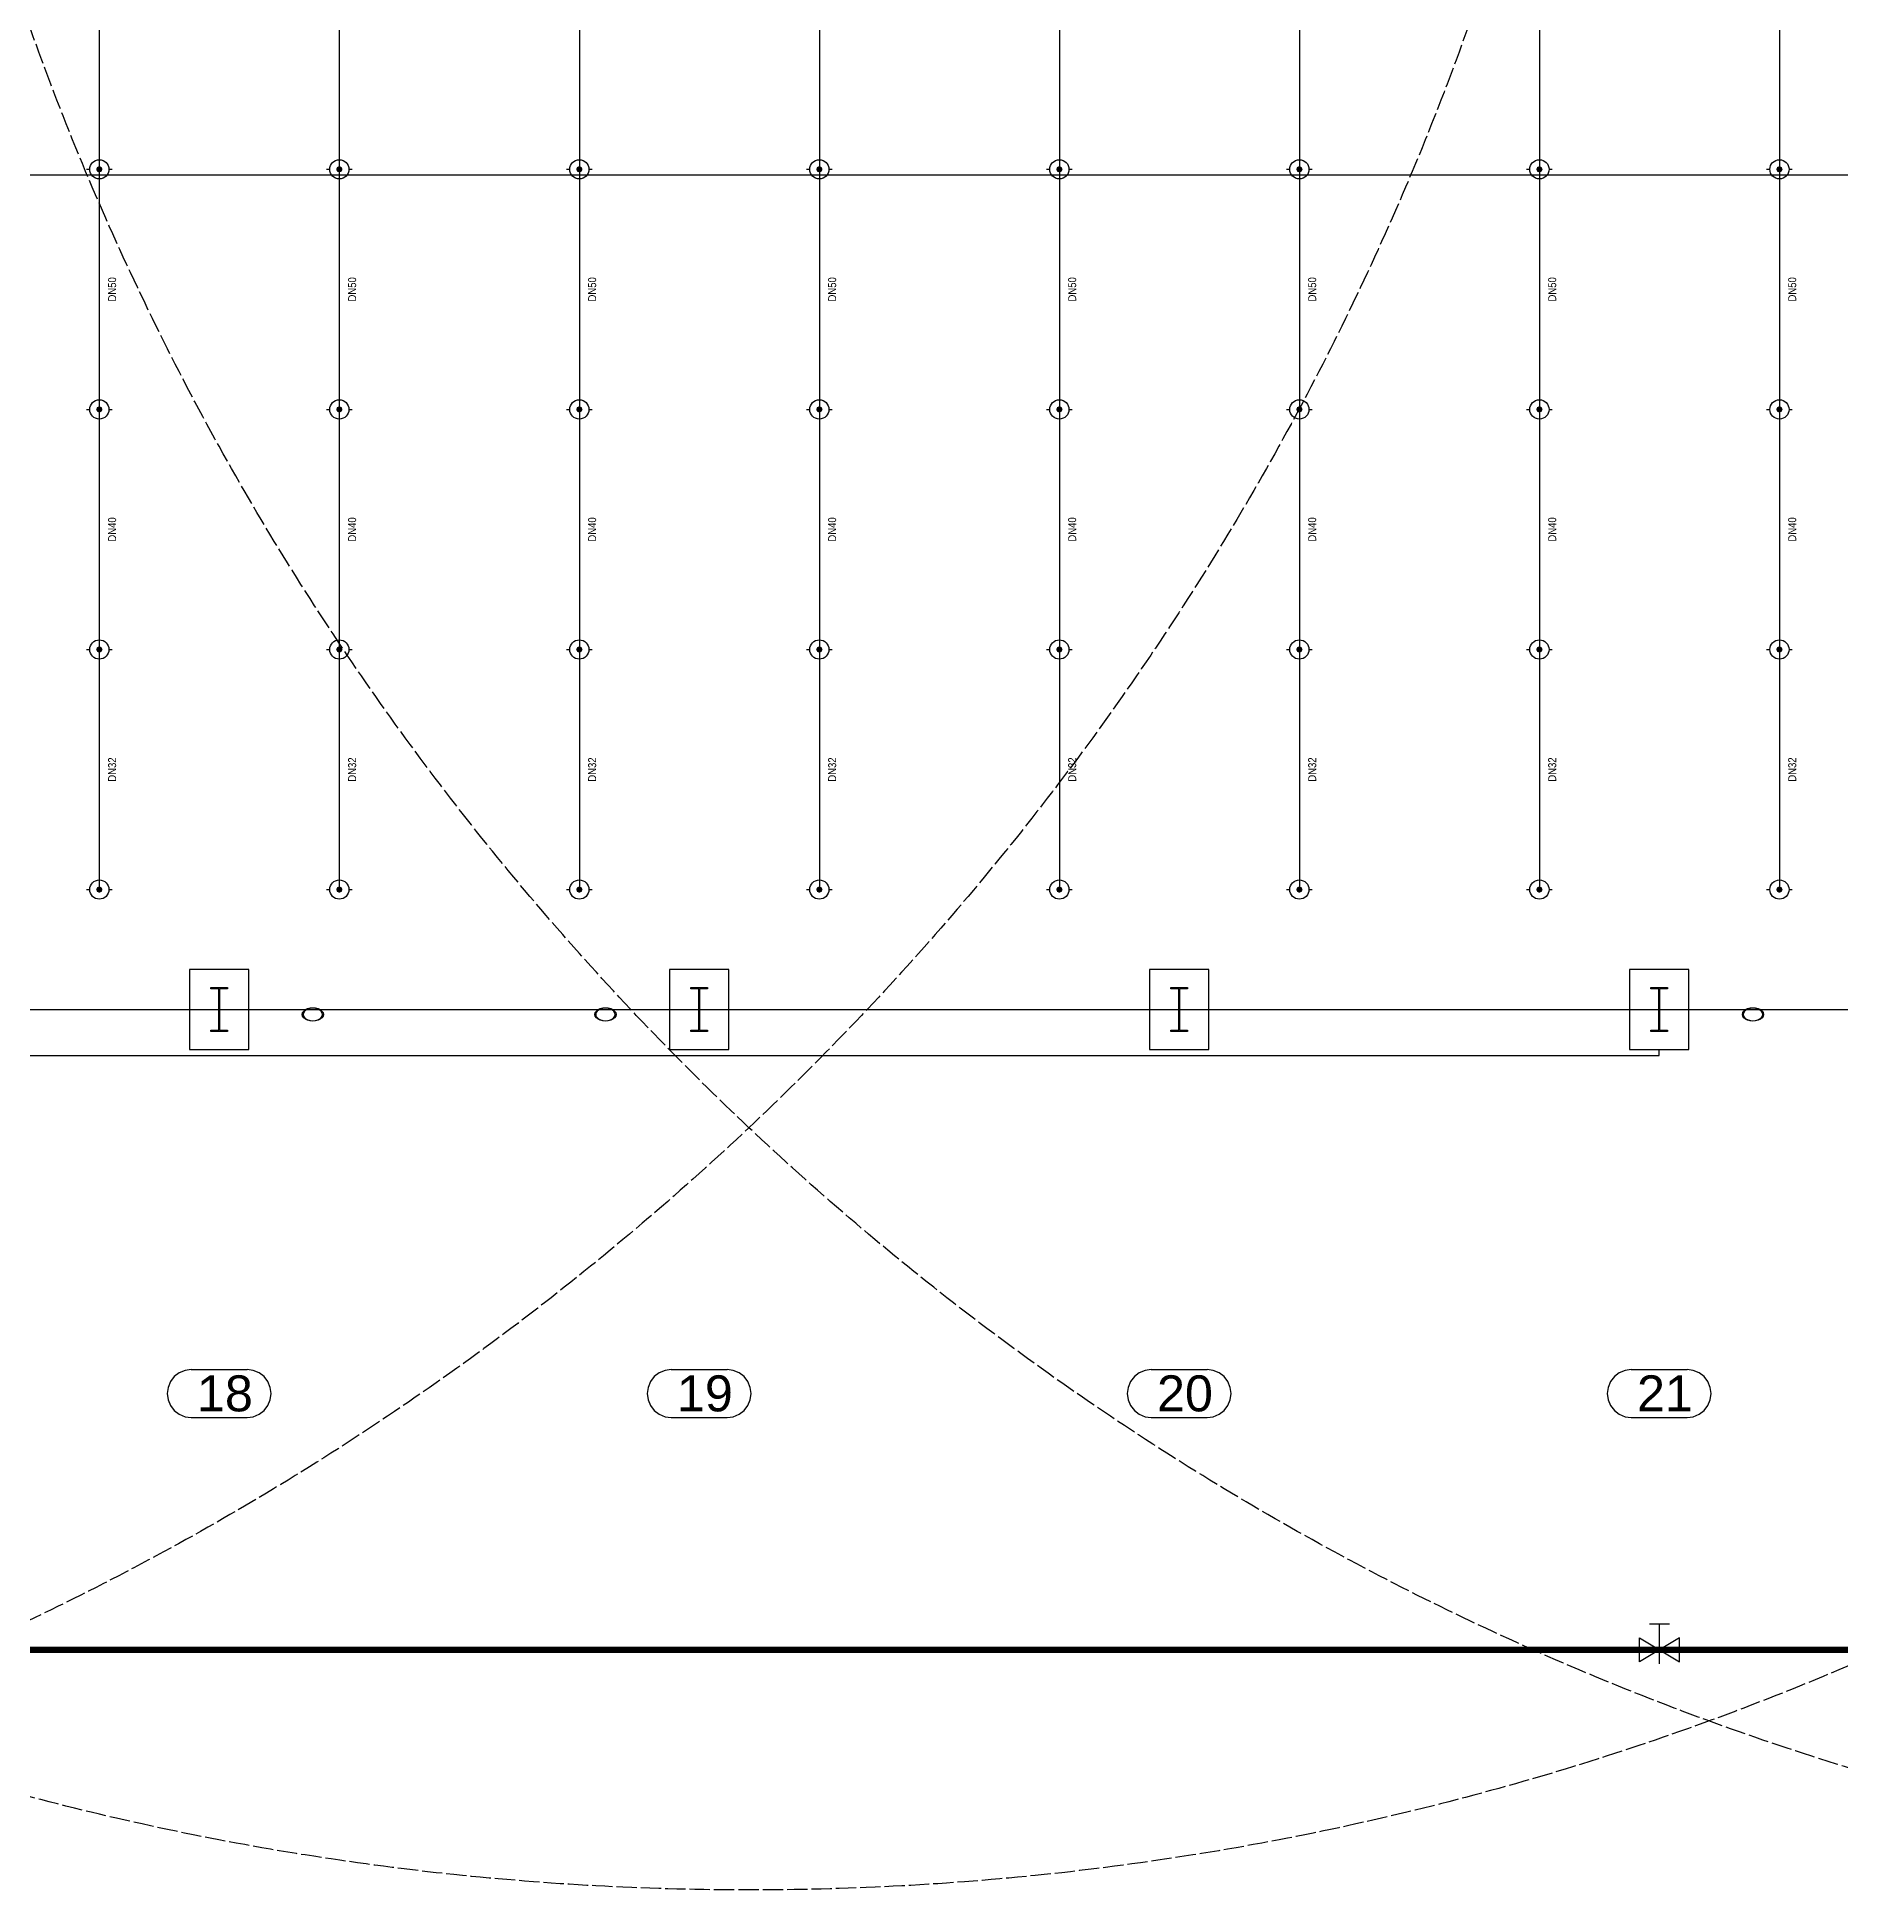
# Model space of a CAD drawing. Header units: centimetres. Extents: x 183171 to 202211, y -17274 to 19108.
# Drawn here: x 195381 to 197636, y 7156 to 9471 of the extents above; entities that cross this region are included whole.
import ezdxf
from ezdxf.enums import TextEntityAlignment as Align

# ---------------------------------------------------------------- set-up
doc = ezdxf.new("R2010")
doc.units = ezdxf.units.CM
doc.header["$LTSCALE"] = 20
doc.linetypes.add('DASHED', pattern=[1.524, 1.27, -0.254])
for name, color, linetype in [('ROTAS-MIMARI', 8, 'CONTINUOUS'), ('ROTAS-MIMARI-AKS', 8, 'CONTINUOUS'), ('ROTAS-MIMARI-KOLON', 8, 'CONTINUOUS'), ('ROTAS-YANGIN-BASLIK', 1, 'CONTINUOUS'), ('ROTAS-YANGIN-CAP', 2, 'CONTINUOUS'), ('ROTAS-YANGIN-DOLAP-ETKI', 9, 'DASHED'), ('ROTAS-YANGIN-HIDRANT', 4, 'CONTINUOUS'), ('ROTAS-YANGIN-HIDRANT-BORU', 4, 'DASHED'), ('ROTAS-YANGIN-SPR-BORU', 1, 'CONTINUOUS')]:
    doc.layers.add(name, color=color, linetype=linetype)
doc.styles.add('ROTAS', font='arial.ttf')

# ---------------------------------------------------------------- blocks, each defined once
blk = doc.blocks.new('ROTAS-SMB-SPR-DIK')
h = blk.add_hatch(color=256)
h.dxf.hatch_style = 1
h.paths.add_polyline_path([(4, 0), (2.8, 2.8), (0, 4), (-2.8, 2.8), (-4, 0), (-2.8, -2.8), (0, -4), (2.8, -2.8)])
for p, q in [((-16, 0), (-12, 0)), ((12, 0), (16, 0))]:
    blk.add_line(p, q)
blk.add_circle((0, 0), 12)
blk = doc.blocks.new('ROTAS-SMB-KELEBEK')
for p, q in [((-5, 13), (5, 13)), ((0, 7), (0, 13)), ((0, -7), (0, 7))]:
    blk.add_line(p, q)
for points in [[(-10, -6), (-10, 6), (0, 0)], [(10, -6), (10, 6), (0, 0)]]:
    blk.add_lwpolyline(points, close=True)

msp = doc.modelspace()

# ---------------------------------------------------------------- linework, layer by layer
at = {"layer": 'ROTAS-MIMARI'}
for points in [[(184549.9, 9299), (200448.5, 9299)], [(195645.8, 8306.3), (195571.8, 8306.3), (195571.8, 8206.3), (195645.8, 8206.3), (195645.8, 8306.3)], [(196245.8, 8306.3), (196171.8, 8306.3), (196171.8, 8206.3), (196245.8, 8206.3), (196245.8, 8306.3)], [(196845.8, 8306.3), (196771.8, 8306.3), (196771.8, 8206.3), (196845.8, 8206.3), (196845.8, 8306.3)], [(197445.8, 8306.3), (197371.8, 8306.3), (197371.8, 8206.3), (197445.8, 8206.3), (197445.8, 8306.3)], [(185364.3, 8198.8), (197408.8, 8198.8)]]:
    msp.add_lwpolyline(points, dxfattribs=at)
at = {"layer": 'ROTAS-MIMARI-AKS'}
for points in [[(184958.8, 8256.3), (200258.8, 8256.3)], [(197408.8, 8198.8), (197408.8, 8206.3)], [(195573.9, 7806.3), (195566.2, 7805.2), (195558.9, 7802.2), (195552.7, 7797.5), (195547.9, 7791.3), (195545, 7784), (195543.9, 7776.3), (195545, 7768.5), (195547.9, 7761.3), (195552.7, 7755.1), (195558.9, 7750.3), (195566.2, 7747.3), (195573.9, 7746.3)], [(195573.9, 7806.3), (195643.6, 7806.3)], [(195643.6, 7746.3), (195651.4, 7747.3), (195658.6, 7750.3), (195664.9, 7755.1), (195669.6, 7761.3), (195672.6, 7768.5), (195673.6, 7776.3), (195672.6, 7784), (195669.6, 7791.3), (195664.9, 7797.5), (195658.6, 7802.2), (195651.4, 7805.2), (195643.6, 7806.3)], [(196173.9, 7806.3), (196166.2, 7805.2), (196158.9, 7802.2), (196152.7, 7797.5), (196147.9, 7791.3), (196145, 7784), (196143.9, 7776.3), (196145, 7768.5), (196147.9, 7761.3), (196152.7, 7755.1), (196158.9, 7750.3), (196166.2, 7747.3), (196173.9, 7746.3)], [(196173.9, 7806.3), (196243.6, 7806.3)], [(196243.6, 7746.3), (196251.4, 7747.3), (196258.6, 7750.3), (196264.9, 7755.1), (196269.6, 7761.3), (196272.6, 7768.5), (196273.6, 7776.3), (196272.6, 7784), (196269.6, 7791.3), (196264.9, 7797.5), (196258.6, 7802.2), (196251.4, 7805.2), (196243.6, 7806.3)], [(196773.9, 7806.3), (196766.2, 7805.2), (196758.9, 7802.2), (196752.7, 7797.5), (196747.9, 7791.3), (196745, 7784), (196743.9, 7776.3), (196745, 7768.5), (196747.9, 7761.3), (196752.7, 7755.1), (196758.9, 7750.3), (196766.2, 7747.3), (196773.9, 7746.3)], [(196773.9, 7806.3), (196843.6, 7806.3)], [(196843.6, 7746.3), (196851.4, 7747.3), (196858.6, 7750.3), (196864.9, 7755.1), (196869.6, 7761.3), (196872.6, 7768.5), (196873.6, 7776.3), (196872.6, 7784), (196869.6, 7791.3), (196864.9, 7797.5), (196858.6, 7802.2), (196851.4, 7805.2), (196843.6, 7806.3)], [(197373.9, 7806.3), (197366.2, 7805.2), (197358.9, 7802.2), (197352.7, 7797.5), (197347.9, 7791.3), (197345, 7784), (197343.9, 7776.3), (197345, 7768.5), (197347.9, 7761.3), (197352.7, 7755.1), (197358.9, 7750.3), (197366.2, 7747.3), (197373.9, 7746.3)], [(197373.9, 7806.3), (197443.6, 7806.3)], [(197443.6, 7746.3), (197451.4, 7747.3), (197458.6, 7750.3), (197464.9, 7755.1), (197469.6, 7761.3), (197472.6, 7768.5), (197473.6, 7776.3), (197472.6, 7784), (197469.6, 7791.3), (197464.9, 7797.5), (197458.6, 7802.2), (197451.4, 7805.2), (197443.6, 7806.3)], [(195573.9, 7746.3), (195643.6, 7746.3)], [(196173.9, 7746.3), (196243.6, 7746.3)], [(196773.9, 7746.3), (196843.6, 7746.3)], [(197373.9, 7746.3), (197443.6, 7746.3)]]:
    msp.add_lwpolyline(points, dxfattribs=at)
at = {"layer": 'ROTAS-MIMARI-KOLON'}
for points in [[(195598.3, 8282), (195598.3, 8283.8)], [(195598.3, 8283.8), (195619.3, 8283.8)], [(195608.2, 8282), (195598.3, 8282)], [(195608.2, 8230.5), (195608.2, 8282)], [(195619.3, 8282), (195609.3, 8282)], [(195609.3, 8282), (195609.3, 8230.5)], [(195619.3, 8283.8), (195619.3, 8282)], [(196198.3, 8282), (196198.3, 8283.8)], [(196198.3, 8283.8), (196219.3, 8283.8)], [(196208.2, 8282), (196198.3, 8282)], [(196208.2, 8230.5), (196208.2, 8282)], [(196219.3, 8282), (196209.3, 8282)], [(196209.3, 8282), (196209.3, 8230.5)], [(196219.3, 8283.8), (196219.3, 8282)], [(196798.3, 8282), (196798.3, 8283.8)], [(196798.3, 8283.8), (196819.3, 8283.8)], [(196808.2, 8282), (196798.3, 8282)], [(196808.2, 8230.5), (196808.2, 8282)], [(196819.3, 8282), (196809.3, 8282)], [(196809.3, 8282), (196809.3, 8230.5)], [(196819.3, 8283.8), (196819.3, 8282)], [(197398.3, 8282), (197398.3, 8283.8)], [(197398.3, 8283.8), (197419.3, 8283.8)], [(197408.2, 8282), (197398.3, 8282)], [(197408.2, 8230.5), (197408.2, 8282)], [(197419.3, 8282), (197409.3, 8282)], [(197409.3, 8282), (197409.3, 8230.5)], [(197419.3, 8283.8), (197419.3, 8282)], [(195712.7, 8250), (195713.1, 8252.2)], [(195713.1, 8247.8), (195712.7, 8250)], [(195713.8, 8250.6), (195713, 8251.4)], [(195713.1, 8252.2), (195714.5, 8254.2)], [(195714.5, 8245.8), (195713.1, 8247.8)], [(195714.1, 8252), (195713.6, 8250)], [(195713.6, 8250), (195714.1, 8248)], [(195715.3, 8253.9), (195714.1, 8252)], [(195714.1, 8248), (195715.3, 8246.1)], [(195714.5, 8254.2), (195716.6, 8256)], [(195716.6, 8244.1), (195714.5, 8245.8)], [(195717.2, 8255.5), (195715.3, 8253.9)], [(195715.3, 8246.1), (195717.2, 8244.5)], [(195716.6, 8256), (195719.3, 8257.3)], [(195719.3, 8242.7), (195716.6, 8244.1)], [(195719.8, 8256.8), (195717.2, 8255.5)], [(195717.2, 8244.5), (195719.8, 8243.2)], [(195719.3, 8257.3), (195722.5, 8258.1)], [(195722.5, 8241.9), (195719.3, 8242.7)], [(195722.7, 8257.6), (195719.8, 8256.8)], [(195719.8, 8243.2), (195722.7, 8242.5)], [(195722.5, 8241.9), (195721.6, 8242.8)], [(195722.5, 8258.1), (195725.9, 8258.4)], [(195725.9, 8257.8), (195722.7, 8257.6)], [(195722.7, 8242.5), (195725.9, 8242.2)], [(195725.9, 8258.4), (195729.3, 8258.1)], [(195729.1, 8257.6), (195725.9, 8257.8)], [(195725.9, 8242.2), (195729.1, 8242.5)], [(195732, 8256.8), (195729.1, 8257.6)], [(195729.1, 8242.5), (195732, 8243.2)], [(195729.3, 8258.1), (195732.5, 8257.3)], [(195732.5, 8242.7), (195729.3, 8241.9)], [(195734.5, 8255.5), (195732, 8256.8)], [(195732, 8243.2), (195734.5, 8244.5)], [(195732.5, 8257.3), (195735.2, 8256)], [(195735.2, 8244.1), (195732.5, 8242.7)], [(195738.6, 8252.2), (195734.5, 8256.3)], [(195736.5, 8253.9), (195734.5, 8255.5)], [(195734.5, 8244.5), (195736.5, 8246.1)], [(195735.2, 8256), (195737.3, 8254.2)], [(195737.3, 8245.8), (195735.2, 8244.1)], [(195737.7, 8252), (195736.5, 8253.9)], [(195736.5, 8246.1), (195737.7, 8248)], [(195737.3, 8254.2), (195738.6, 8252.2)], [(195738.6, 8247.8), (195737.3, 8245.8)], [(195738.1, 8250), (195737.7, 8252)], [(195737.7, 8248), (195738.1, 8250)], [(195738.6, 8252.2), (195738.6, 8252.2)], [(195738.6, 8252.2), (195739.1, 8250)], [(195739.1, 8250), (195738.6, 8247.8)], [(196078.5, 8250), (196078.9, 8252.2)], [(196078.9, 8247.8), (196078.5, 8250)], [(196079.6, 8250.6), (196078.8, 8251.4)], [(196078.9, 8252.2), (196080.3, 8254.2)], [(196080.3, 8245.8), (196078.9, 8247.8)], [(196079.8, 8252), (196079.4, 8250)], [(196079.4, 8250), (196079.8, 8248)], [(196081.1, 8253.9), (196079.8, 8252)], [(196079.8, 8248), (196081.1, 8246.1)], [(196080.3, 8254.2), (196082.4, 8256)], [(196082.4, 8244.1), (196080.3, 8245.8)], [(196083, 8255.5), (196081.1, 8253.9)], [(196081.1, 8246.1), (196083, 8244.5)], [(196082.4, 8256), (196085.1, 8257.3)], [(196085.1, 8242.7), (196082.4, 8244.1)], [(196085.6, 8256.8), (196083, 8255.5)], [(196083, 8244.5), (196085.6, 8243.2)], [(196085.1, 8257.3), (196088.3, 8258.1)], [(196088.3, 8241.9), (196085.1, 8242.7)], [(196088.5, 8257.6), (196085.6, 8256.8)], [(196085.6, 8243.2), (196088.5, 8242.5)], [(196088.3, 8241.9), (196087.4, 8242.8)], [(196088.3, 8258.1), (196091.7, 8258.4)], [(196091.7, 8257.8), (196088.5, 8257.6)], [(196088.5, 8242.5), (196091.7, 8242.2)], [(196091.7, 8258.4), (196095.1, 8258.1)], [(196094.9, 8257.6), (196091.7, 8257.8)], [(196091.7, 8242.2), (196094.9, 8242.5)], [(196097.8, 8256.8), (196094.9, 8257.6)], [(196094.9, 8242.5), (196097.8, 8243.2)], [(196095.1, 8258.1), (196098.3, 8257.3)], [(196098.3, 8242.7), (196095.1, 8241.9)], [(196100.3, 8255.5), (196097.8, 8256.8)], [(196097.8, 8243.2), (196100.3, 8244.5)], [(196098.3, 8257.3), (196101, 8256)], [(196101, 8244.1), (196098.3, 8242.7)], [(196104.4, 8252.2), (196100.3, 8256.3)], [(196102.3, 8253.9), (196100.3, 8255.5)], [(196100.3, 8244.5), (196102.3, 8246.1)], [(196101, 8256), (196103.1, 8254.2)], [(196103.1, 8245.8), (196101, 8244.1)], [(196103.5, 8252), (196102.3, 8253.9)], [(196102.3, 8246.1), (196103.5, 8248)], [(196103.1, 8254.2), (196104.4, 8252.2)], [(196104.4, 8247.8), (196103.1, 8245.8)], [(196103.9, 8250), (196103.5, 8252)], [(196103.5, 8248), (196103.9, 8250)], [(196104.4, 8252.2), (196104.9, 8250)], [(196104.9, 8250), (196104.4, 8247.8)], [(197512.7, 8250), (197513.1, 8252.2)], [(197513.1, 8247.8), (197512.7, 8250)], [(197513.8, 8250.6), (197513, 8251.4)], [(197513.1, 8252.2), (197514.5, 8254.2)], [(197514.5, 8245.8), (197513.1, 8247.8)], [(197514.1, 8252), (197513.6, 8250)], [(197513.6, 8250), (197514.1, 8248)], [(197515.3, 8253.9), (197514.1, 8252)], [(197514.1, 8248), (197515.3, 8246.1)], [(197514.5, 8254.2), (197516.6, 8256)], [(197516.6, 8244.1), (197514.5, 8245.8)], [(197517.2, 8255.5), (197515.3, 8253.9)], [(197515.3, 8246.1), (197517.2, 8244.5)], [(197516.6, 8256), (197519.3, 8257.3)], [(197519.3, 8242.7), (197516.6, 8244.1)], [(197519.8, 8256.8), (197517.2, 8255.5)], [(197517.2, 8244.5), (197519.8, 8243.2)], [(197519.3, 8257.3), (197522.5, 8258.1)], [(197522.5, 8241.9), (197519.3, 8242.7)], [(197522.7, 8257.6), (197519.8, 8256.8)], [(197519.8, 8243.2), (197522.7, 8242.5)], [(197522.5, 8241.9), (197521.6, 8242.8)], [(197522.5, 8258.1), (197525.9, 8258.4)], [(197525.9, 8257.8), (197522.7, 8257.6)], [(197522.7, 8242.5), (197525.9, 8242.2)], [(197525.9, 8258.4), (197529.3, 8258.1)], [(197529.1, 8257.6), (197525.9, 8257.8)], [(197525.9, 8242.2), (197529.1, 8242.5)], [(197532, 8256.8), (197529.1, 8257.6)], [(197529.1, 8242.5), (197532, 8243.2)], [(197529.3, 8258.1), (197532.5, 8257.3)], [(197532.5, 8242.7), (197529.3, 8241.9)], [(197534.5, 8255.5), (197532, 8256.8)], [(197532, 8243.2), (197534.5, 8244.5)], [(197532.5, 8257.3), (197535.2, 8256)], [(197535.2, 8244.1), (197532.5, 8242.7)], [(197538.6, 8252.2), (197534.5, 8256.3)], [(197536.5, 8253.9), (197534.5, 8255.5)], [(197534.5, 8244.5), (197536.5, 8246.1)], [(197535.2, 8256), (197537.3, 8254.2)], [(197537.3, 8245.8), (197535.2, 8244.1)], [(197537.7, 8252), (197536.5, 8253.9)], [(197536.5, 8246.1), (197537.7, 8248)], [(197537.3, 8254.2), (197538.6, 8252.2)], [(197538.6, 8247.8), (197537.3, 8245.8)], [(197538.1, 8250), (197537.7, 8252)], [(197537.7, 8248), (197538.1, 8250)], [(197538.6, 8252.2), (197538.6, 8252.2)], [(197538.6, 8252.2), (197539.1, 8250)], [(197539.1, 8250), (197538.6, 8247.8)], [(195598.3, 8228.8), (195598.3, 8230.5)], [(195598.3, 8230.5), (195608.2, 8230.5)], [(195619.3, 8228.8), (195598.3, 8228.8)], [(195609.3, 8230.5), (195619.3, 8230.5)], [(195619.3, 8230.5), (195619.3, 8228.8)], [(195725.9, 8241.6), (195722.5, 8241.9)], [(195729.3, 8241.9), (195725.9, 8241.6)], [(196091.7, 8241.6), (196088.3, 8241.9)], [(196095.1, 8241.9), (196091.7, 8241.6)], [(196198.3, 8228.8), (196198.3, 8230.5)], [(196198.3, 8230.5), (196208.2, 8230.5)], [(196219.3, 8228.8), (196198.3, 8228.8)], [(196209.3, 8230.5), (196219.3, 8230.5)], [(196219.3, 8230.5), (196219.3, 8228.8)], [(196798.3, 8228.8), (196798.3, 8230.5)], [(196798.3, 8230.5), (196808.2, 8230.5)], [(196819.3, 8228.8), (196798.3, 8228.8)], [(196809.3, 8230.5), (196819.3, 8230.5)], [(196819.3, 8230.5), (196819.3, 8228.8)], [(197398.3, 8228.8), (197398.3, 8230.5)], [(197398.3, 8230.5), (197408.2, 8230.5)], [(197419.3, 8228.8), (197398.3, 8228.8)], [(197409.3, 8230.5), (197419.3, 8230.5)], [(197419.3, 8230.5), (197419.3, 8228.8)], [(197525.9, 8241.6), (197522.5, 8241.9)], [(197529.3, 8241.9), (197525.9, 8241.6)]]:
    msp.add_lwpolyline(points, dxfattribs=at)
at = {"layer": 'ROTAS-YANGIN-DOLAP-ETKI'}
for centre in [(193871, 10656), (196271, 10656), (198671, 10656)]:
    msp.add_circle(centre, 3500, dxfattribs=at)
at = {"layer": 'ROTAS-YANGIN-HIDRANT-BORU', "const_width": 8}
msp.add_lwpolyline([(184609, 7456), (200609, 7456), (200609, 16256), (184609, 16256)], close=True, dxfattribs=at)
at = {"layer": 'ROTAS-YANGIN-SPR-BORU'}
for p, q in [((195459, 9606), (195459, 9306)), ((195759, 9606), (195759, 9306)), ((196059, 9606), (196059, 9306)), ((196359, 9606), (196359, 9306)), ((196659, 9606), (196659, 9306)), ((196959, 9606), (196959, 9306)), ((197259, 9606), (197259, 9306)), ((197559, 9606), (197559, 9306)), ((195459, 9306), (195459, 9006)), ((195759, 9306), (195759, 9006)), ((196059, 9306), (196059, 9006)), ((196359, 9306), (196359, 9006)), ((196659, 9306), (196659, 9006)), ((196959, 9306), (196959, 9006)), ((197259, 9306), (197259, 9006)), ((197559, 9306), (197559, 9006)), ((195459, 9006), (195459, 8706)), ((195759, 9006), (195759, 8706)), ((196059, 9006), (196059, 8706)), ((196359, 9006), (196359, 8706)), ((196659, 9006), (196659, 8706)), ((196959, 9006), (196959, 8706)), ((197259, 9006), (197259, 8706)), ((197559, 9006), (197559, 8706)), ((195459, 8706), (195459, 8406)), ((195759, 8706), (195759, 8406)), ((196059, 8706), (196059, 8406)), ((196359, 8706), (196359, 8406)), ((196659, 8706), (196659, 8406)), ((196959, 8706), (196959, 8406)), ((197259, 8706), (197259, 8406)), ((197559, 8706), (197559, 8406))]:
    msp.add_line(p, q, dxfattribs=at)

# ---------------------------------------------------------------- block references
at = {"layer": 'ROTAS-YANGIN-BASLIK'}
for p in [(195459, 9306), (195759, 9306), (196059, 9306), (196359, 9306), (196659, 9306), (196959, 9306), (197259, 9306), (197559, 9306), (195459, 9006), (195759, 9006), (196059, 9006), (196359, 9006), (196659, 9006), (196959, 9006), (197259, 9006), (197559, 9006), (195459, 8706), (195759, 8706), (196059, 8706), (196359, 8706), (196659, 8706), (196959, 8706), (197259, 8706), (197559, 8706), (195459, 8406), (195759, 8406), (196059, 8406), (196359, 8406), (196659, 8406), (196959, 8406), (197259, 8406), (197559, 8406)]:
    msp.add_blockref('ROTAS-SMB-SPR-DIK', p, dxfattribs=at)
at = {"layer": 'ROTAS-YANGIN-HIDRANT', "xscale": 2.5, "yscale": 2.5}
msp.add_blockref('ROTAS-SMB-KELEBEK', (197409, 7456), dxfattribs=at)

# ---------------------------------------------------------------- texts
at = {"layer": 'ROTAS-MIMARI-AKS', "style": 'ROTAS'}
for s, p in [('18', (195581, 7754)), ('19', (196181, 7754)), ('20', (196781, 7754)), ('21', (197381, 7754))]:
    msp.add_text(s, height=45, dxfattribs=at).set_placement(p)
at = {"layer": 'ROTAS-YANGIN-CAP', "style": 'ROTAS', "width": 0.85}
for s, p in [('DN50', (195475, 9156)), ('DN50', (195775, 9156)), ('DN50', (196075, 9156)), ('DN50', (196375, 9156)), ('DN50', (196675, 9156)), ('DN50', (196975, 9156)), ('DN50', (197275, 9156)), ('DN50', (197575, 9156)), ('DN40', (195475, 8856)), ('DN40', (195775, 8856)), ('DN40', (196075, 8856)), ('DN40', (196375, 8856)), ('DN40', (196675, 8856)), ('DN40', (196975, 8856)), ('DN40', (197275, 8856)), ('DN40', (197575, 8856)), ('DN32', (195475, 8556)), ('DN32', (195775, 8556)), ('DN32', (196075, 8556)), ('DN32', (196375, 8556)), ('DN32', (196675, 8556)), ('DN32', (196975, 8556)), ('DN32', (197275, 8556)), ('DN32', (197575, 8556))]:
    msp.add_text(s, height=10, rotation=90, dxfattribs=at).set_placement(p, align=Align.MIDDLE_CENTER)

doc.saveas('drawing.dxf')
